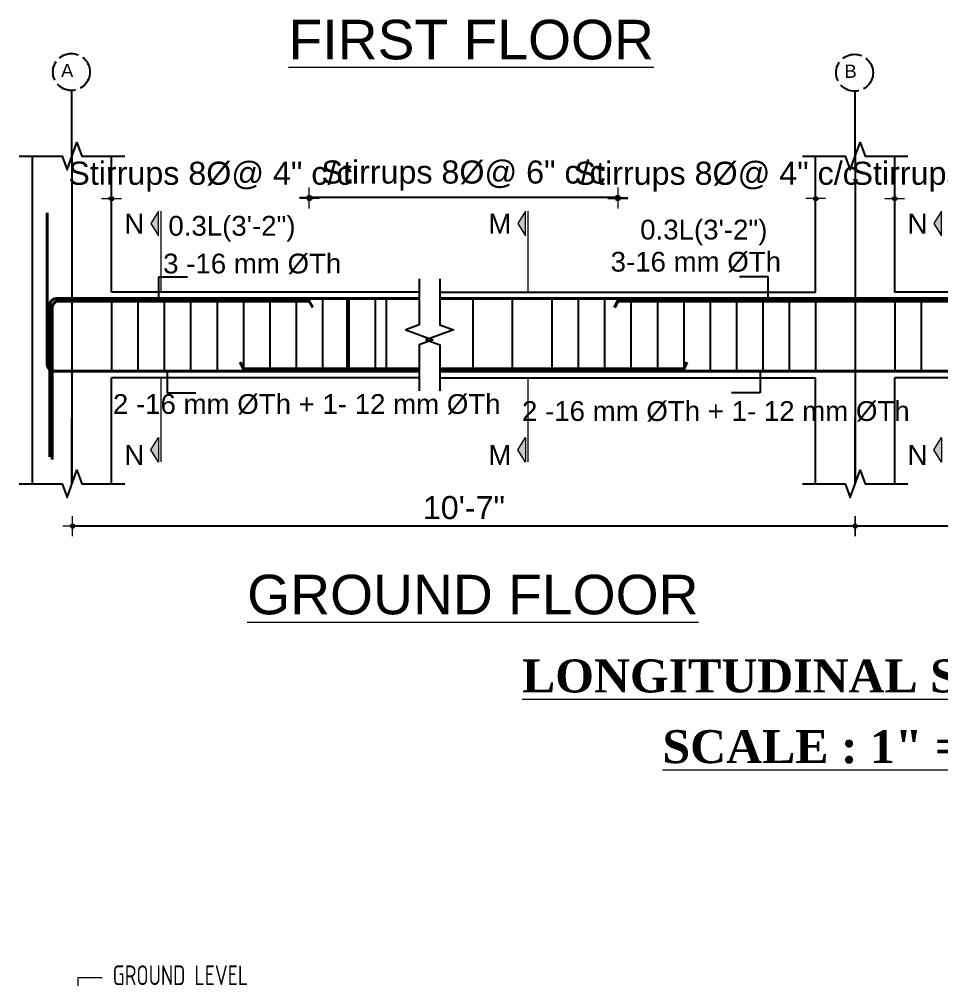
# Model space of a CAD drawing. Header units: inches. Extents: x 149715 to 156550, y -16726 to -14386.
# Drawn here: x 154656 to 154935.9, y -15781.4 to -15490.1 of the extents above; entities that cross this region are included whole.
import ezdxf
from ezdxf.enums import TextEntityAlignment as Align

# ---------------------------------------------------------------- set-up
doc = ezdxf.new("R2010")
doc.units = ezdxf.units.IN
doc.header["$LTSCALE"] = 0.5
doc.header["$MEASUREMENT"] = 0
doc.header["$PDMODE"] = 66
doc.linetypes.add('ACAD_ISO02W100', pattern=[15, 12, -3])
for name, color, linetype, lineweight in [('BAR', 5, 'Continuous', 40), ('dimension', 100, 'Continuous', 13), ('Dimensions', 62, 'Continuous', 13), ('HATCH1', 4, 'ACAD_ISO02W100', 13), ('TEXT', 220, 'Continuous', 9), ('tile', 21, 'Continuous', 9)]:
    doc.layers.add(name, color=color, linetype=linetype, lineweight=lineweight)
doc.layers.add('STIRRUP', color=10, linetype='Continuous')
doc.styles.add('1.8', font='times.ttf', dxfattribs={"width": 0.8, "height": 6})
doc.styles.add('int text 1in-4ft', font='trebuc.ttf', dxfattribs={"height": 3.5})
doc.styles.add('ordinary', font='ARIALN.TTF')
doc.styles.add('style1', font='arial.ttf', dxfattribs={"height": 7})
doc.dimstyles.new('1.4', dxfattribs={"dimscale": 0, "dimtxt": 6, "dimasz": 0.5, "dimexe": 2, "dimexo": 9, "dimgap": 2, "dimtad": 1, "dimdec": 0, "dimlfac": 0.5, "dimzin": 3, "dimdsep": 46, "dimlunit": 4, "dimtxsty": '1.8', "dimblk": 'DIM', "dimcen": 3, "dimdle": 3, "dimse1": 1, "dimse2": 1, "dimclrd": 256, "dimclre": 256, "dimclrt": 7, "dimadec": 1, "dimazin": 2, "dimtfac": 1, "dimtdec": 0, "dimtix": 1, "dimtofl": 0, "dimtmove": 2, "dimatfit": 3, "dimldrblk": 'ARW', "dimfxl": 2, "dimfrac": 2, "dimtolj": 2, "dimtzin": 0, "dimarcsym": 0})
doc.dimstyles.new('dim 1in-4ft', dxfattribs={"dimscale": 0.5, "dimtxt": 3.5, "dimasz": 3, "dimexe": 6, "dimexo": 12, "dimgap": 1, "dimtad": 1, "dimzin": 0, "dimdsep": 46, "dimlunit": 4, "dimtxsty": 'int text 1in-4ft', "dimblk": 'DOT', "dimcen": 4, "dimdle": 6, "dimclrt": 7, "dimadec": 0, "dimazin": 0, "dimtfac": 1, "dimtofl": 0, "dimtmove": 0, "dimatfit": 3, "dimfxl": 7, "dimfxlon": 1, "dimtolj": 1, "dimtzin": 0, "dimarcsym": 0})

# ---------------------------------------------------------------- blocks, each defined once
blk = doc.blocks.new('_Dot')
at = {"color": 0, "linetype": 'ByBlock', "lineweight": -2}
blk.add_line((-0.5, 0), (-1, 0), dxfattribs=at)
at = {"color": 0, "linetype": 'ByBlock', "const_width": 0.5}
blk.add_lwpolyline([(-0.25, 0, 1), (0.25, 0, 1)], format="xyb", close=True, dxfattribs=at)
blk = doc.blocks.new('DIM')
at = {"layer": 'dimension'}
h = blk.add_hatch(color=256, dxfattribs=at)
h.paths.add_polyline_path([(0, 1.28), (0, 0), (1.28, 0, 0.414214)])
h.paths.add_polyline_path([(1.28, 0), (0, 0), (0, -1.28, 0.414214)])
h.paths.add_polyline_path([(0, 0), (-1.28, 0, 0.414214), (0, -1.28)])
h.paths.add_polyline_path([(0, 1.28, 0.414214), (-1.28, 0), (0, 0)])
for p, q in [((0, 6), (0, -6)), ((-6, 0), (6, 0))]:
    blk.add_line(p, q, dxfattribs=at)
blk.add_circle((0, 0), 1.28, dxfattribs=at)
blk = doc.blocks.new('*D795')
at = {"layer": 'Defpoints', "color": 0, "ltscale": 10, "transparency": 16777216}
for p in [(154921.6, -15544.56), (154921.6, -15558.11), (154981.6, -15575.62)]:
    blk.add_point(p, dxfattribs=at)
at = {"layer": 'dimension', "lineweight": -2, "ltscale": 10, "transparency": 16777216}
for p, q in [((154921.1, -15544.56), (154920.6, -15544.56)), ((154982.1, -15544.56), (154982.6, -15544.56))]:
    blk.add_line(p, q, dxfattribs=at)
at = {"layer": 'dimension', "lineweight": -2, "ltscale": 10, "transparency": 16777216, "xscale": 0.5, "yscale": 0.5, "zscale": 0.5}
blk.add_blockref('DIM', (154921.6, -15544.56), dxfattribs=at)
at = {"layer": 'dimension', "lineweight": -2, "ltscale": 10, "transparency": 16777216, "xscale": 0.5, "yscale": 0.5, "zscale": 0.5, "rotation": 180}
blk.add_blockref('DIM', (154981.6, -15544.56), dxfattribs=at)
at = {"layer": 'dimension', "color": 7, "ltscale": 10, "transparency": 16777216, "insert": (154951.6, -15537.91), "char_height": 7, "attachment_point": 5, "style": 'style1'}
blk.add_mtext('\\A2;Stirrups 8%%C@ 4" c/c', dxfattribs=at)
blk = doc.blocks.new('ARW')
at = {"layer": 'dimension'}
blk.add_lwpolyline([(10, 0, 0, 6, 0), (0, 0, 0, 0, 0), (10, 0, 0, 0, 0)], format="xyseb", dxfattribs=at)
blk = doc.blocks.new('*D796')
at = {"layer": 'Defpoints', "color": 0, "ltscale": 10, "transparency": 16777216}
for p in [(154897.6, -15544.56), (154897.6, -15558.11), (154837.6, -15575.62)]:
    blk.add_point(p, dxfattribs=at)
at = {"layer": 'dimension', "lineweight": -2, "ltscale": 10, "transparency": 16777216}
for p, q in [((154837.1, -15544.56), (154836.6, -15544.56)), ((154898.1, -15544.56), (154898.6, -15544.56))]:
    blk.add_line(p, q, dxfattribs=at)
at = {"layer": 'dimension', "lineweight": -2, "ltscale": 10, "transparency": 16777216, "xscale": 0.5, "yscale": 0.5, "zscale": 0.5}
blk.add_blockref('DIM', (154837.6, -15544.56), dxfattribs=at)
at = {"layer": 'dimension', "lineweight": -2, "ltscale": 10, "transparency": 16777216, "xscale": 0.5, "yscale": 0.5, "zscale": 0.5, "rotation": 180}
blk.add_blockref('DIM', (154897.6, -15544.56), dxfattribs=at)
at = {"layer": 'dimension', "color": 7, "ltscale": 10, "transparency": 16777216, "insert": (154867.6, -15537.91), "char_height": 7, "attachment_point": 5, "style": 'style1'}
blk.add_mtext('\\A2;Stirrups 8%%C@ 4" c/c', dxfattribs=at)
blk = doc.blocks.new('*D797')
at = {"layer": 'Defpoints', "color": 0, "ltscale": 10, "transparency": 16777216}
for p in [(154684.03, -15544.56), (154684.03, -15558.11), (154744.03, -15575.62)]:
    blk.add_point(p, dxfattribs=at)
at = {"layer": 'dimension', "lineweight": -2, "ltscale": 10, "transparency": 16777216}
for p, q in [((154683.53, -15544.56), (154683.03, -15544.56)), ((154744.53, -15544.56), (154745.03, -15544.56))]:
    blk.add_line(p, q, dxfattribs=at)
at = {"layer": 'dimension', "lineweight": -2, "ltscale": 10, "transparency": 16777216, "xscale": 0.5, "yscale": 0.5, "zscale": 0.5}
blk.add_blockref('DIM', (154684.03, -15544.56), dxfattribs=at)
at = {"layer": 'dimension', "lineweight": -2, "ltscale": 10, "transparency": 16777216, "xscale": 0.5, "yscale": 0.5, "zscale": 0.5, "rotation": 180}
blk.add_blockref('DIM', (154744.03, -15544.56), dxfattribs=at)
at = {"layer": 'dimension', "color": 7, "ltscale": 10, "transparency": 16777216, "insert": (154714.03, -15537.91), "char_height": 7, "attachment_point": 5, "style": 'style1'}
blk.add_mtext('\\A2;Stirrups 8%%C@ 4" c/c', dxfattribs=at)
blk = doc.blocks.new('*D814')
at = {"layer": 'Defpoints', "color": 0, "ltscale": 10, "transparency": 16777216}
for p in [(154744.03, -15544.19), (154744.03, -15575.62), (154837.6, -15575.62)]:
    blk.add_point(p, dxfattribs=at)
at = {"layer": 'dimension', "lineweight": -2, "ltscale": 10, "transparency": 16777216}
blk.add_line((154837.1, -15544.19), (154744.53, -15544.19), dxfattribs=at)
at = {"layer": 'dimension', "lineweight": -2, "ltscale": 10, "transparency": 16777216, "xscale": 0.5, "yscale": 0.5, "zscale": 0.5, "rotation": 180}
blk.add_blockref('DIM', (154744.03, -15544.19), dxfattribs=at)
at = {"layer": 'dimension', "lineweight": -2, "ltscale": 10, "transparency": 16777216, "xscale": 0.5, "yscale": 0.5, "zscale": 0.5}
blk.add_blockref('DIM', (154837.6, -15544.19), dxfattribs=at)
at = {"layer": 'dimension', "color": 7, "ltscale": 10, "transparency": 16777216, "insert": (154790.81, -15537.54), "char_height": 7, "attachment_point": 5, "style": 'style1'}
blk.add_mtext('\\A2;Stirrups 8%%C@ 6" c/c', dxfattribs=at)
blk = doc.blocks.new('*D798')
at = {"layer": 'Defpoints', "color": 0, "ltscale": 10, "transparency": 16777216}
for p in [(154909.6, -15631.06), (155120.3, -15629.35), (154909.6, -15643.87)]:
    blk.add_point(p, dxfattribs=at)
at = {"layer": 'dimension', "lineweight": -2, "ltscale": 10, "transparency": 16777216}
blk.add_line((155119.8, -15643.87), (154910.1, -15643.87), dxfattribs=at)
at = {"layer": 'dimension', "lineweight": -2, "ltscale": 10, "transparency": 16777216, "xscale": 0.5, "yscale": 0.5, "zscale": 0.5, "rotation": 180}
blk.add_blockref('DIM', (154909.6, -15643.87), dxfattribs=at)
at = {"layer": 'dimension', "lineweight": -2, "ltscale": 10, "transparency": 16777216, "xscale": 0.5, "yscale": 0.5, "zscale": 0.5}
blk.add_blockref('DIM', (155120.3, -15643.87), dxfattribs=at)
at = {"layer": 'dimension', "color": 7, "ltscale": 10, "transparency": 16777216, "insert": (155014.95, -15638.3), "char_height": 7, "attachment_point": 5, "style": 'style1'}
blk.add_mtext('\\A2;9\'-10"', dxfattribs=at)
blk = doc.blocks.new('*D799')
at = {"layer": 'Defpoints', "color": 0, "ltscale": 10, "transparency": 16777216}
for p in [(154672.24, -15631.06), (154909.6, -15631.06), (154672.24, -15643.87)]:
    blk.add_point(p, dxfattribs=at)
at = {"layer": 'dimension', "lineweight": -2, "ltscale": 10, "transparency": 16777216}
blk.add_line((154909.1, -15643.87), (154672.74, -15643.87), dxfattribs=at)
at = {"layer": 'dimension', "lineweight": -2, "ltscale": 10, "transparency": 16777216, "xscale": 0.5, "yscale": 0.5, "zscale": 0.5, "rotation": 180}
blk.add_blockref('DIM', (154672.24, -15643.87), dxfattribs=at)
at = {"layer": 'dimension', "lineweight": -2, "ltscale": 10, "transparency": 16777216, "xscale": 0.5, "yscale": 0.5, "zscale": 0.5}
blk.add_blockref('DIM', (154909.6, -15643.87), dxfattribs=at)
at = {"layer": 'dimension', "color": 7, "ltscale": 10, "transparency": 16777216, "insert": (154790.92, -15638.3), "char_height": 7, "attachment_point": 5, "style": 'style1'}
blk.add_mtext('\\A2;10{\\fArial TUR|b0|i0|c162|p34;\'-}7{\\fArial TUR|b0|i0|c162|p34;"}', dxfattribs=at)
blk = doc.blocks.new('TGCV')
at = {"insert": (-171058.3099, 55666.2482), "char_height": 6, "width": 136.473322, "attachment_point": 5, "style": 'ordinary'}
blk.add_mtext('{\\Fisocp3|c0;\\W0.8;GROUND LEVEL}', dxfattribs=at)
at = {"layer": 'Dimensions', "ltscale": 0.5}
blk.add_leader([(-171089.3447, 55640.8953), (-171089.3447, 55665.5853), (-171082.0676, 55665.5853)], dimstyle='dim 1in-4ft', override={"dimgap": 1, "dimtad": 0}, dxfattribs=at)

msp = doc.modelspace()

# ---------------------------------------------------------------- hatches: boundary and pattern name
at = {"layer": 'TEXT', "ltscale": 10}
for points in [[(154698.23, -15548.32), (154698.23, -15555.82), (154695.92, -15552.07)], [(154809.61, -15548.32), (154809.61, -15555.82), (154807.3, -15552.07)], [(154935.8, -15548.32), (154935.8, -15555.82), (154933.49, -15552.07)], [(154698.23, -15624.46), (154698.23, -15616.96), (154695.92, -15620.71)], [(154809.61, -15624.46), (154809.61, -15616.96), (154807.3, -15620.71)], [(154935.8, -15624.46), (154935.8, -15616.96), (154933.49, -15620.71)]]:
    msp.add_hatch(color=256, dxfattribs=at).paths.add_polyline_path(points)

# ---------------------------------------------------------------- linework, layer by layer
for p, q in [((154672.03, -15531.7), (154672.03, -15511.75)), ((154909.6, -15531.7), (154909.6, -15511.75)), ((154672.03, -15531.7), (154672.03, -15631.06)), ((154909.6, -15531.7), (154909.6, -15631.06)), ((154672.03, -15631.06), (154672.03, -15611.11)), ((154909.6, -15631.06), (154909.6, -15611.11))]:
    msp.add_line(p, q)
at = {"ltscale": 10}
for p, q in [((154660.03, -15575.62), (154660.03, -15531.7)), ((154684.03, -15572.87), (154684.03, -15531.7)), ((154897.6, -15572.87), (154897.6, -15531.7)), ((154921.6, -15572.87), (154921.6, -15531.7)), ((154777.38, -15572.87), (154684.03, -15572.87)), ((154783.6, -15572.87), (154897.6, -15572.87)), ((155014.95, -15572.87), (154921.6, -15572.87)), ((154660.03, -15631.06), (154660.03, -15575.62)), ((154777.38, -15598.87), (154684.03, -15598.87)), ((154684.03, -15631.06), (154684.03, -15598.87)), ((154783.6, -15598.87), (154897.6, -15598.87)), ((154897.6, -15631.06), (154897.6, -15598.87)), ((155014.95, -15598.87), (154921.6, -15598.87)), ((154921.6, -15631.06), (154921.6, -15598.87))]:
    msp.add_line(p, q, dxfattribs=at)
at = {"linetype": 'Continuous', "ltscale": 10}
for points in [[(154656.03, -15531.7), (154669.03, -15531.7), (154670.53, -15535.83), (154673.53, -15527.58), (154675.03, -15531.7), (154688.03, -15531.7)], [(154893.6, -15531.7), (154906.6, -15531.7), (154908.1, -15535.83), (154911.1, -15527.58), (154912.6, -15531.7), (154925.6, -15531.7)], [(154777.38, -15568.87), (154777.38, -15582.87), (154773.26, -15584.37), (154781.5, -15587.37), (154777.38, -15588.87), (154777.38, -15602.87)], [(154777.38, -15568.87), (154777.38, -15582.87), (154773.26, -15584.37), (154781.5, -15587.37), (154777.38, -15588.87), (154777.38, -15602.87)], [(154783.6, -15568.87), (154783.6, -15582.87), (154787.72, -15584.37), (154779.47, -15587.37), (154783.6, -15588.87), (154783.6, -15602.87)], [(154783.6, -15568.87), (154783.6, -15582.87), (154787.72, -15584.37), (154779.47, -15587.37), (154783.6, -15588.87), (154783.6, -15602.87)], [(154656.03, -15631.06), (154669.03, -15631.06), (154670.53, -15635.18), (154673.53, -15626.94), (154675.03, -15631.06), (154688.03, -15631.06)], [(154893.6, -15631.06), (154906.6, -15631.06), (154908.1, -15635.18), (154911.1, -15626.94), (154912.6, -15631.06), (154925.6, -15631.06)]]:
    msp.add_lwpolyline(points, dxfattribs=at)
at = {"layer": 'BAR', "ltscale": 10}
for p, q in [((154672.03, -15574.87), (154777.38, -15574.87)), ((154909.6, -15574.87), (154783.6, -15574.87)), ((154909.6, -15574.87), (155014.95, -15574.87)), ((154672.03, -15596.87), (154777.38, -15596.87)), ((154909.6, -15596.87), (154783.6, -15596.87)), ((154909.6, -15596.87), (155014.95, -15596.87))]:
    msp.add_line(p, q, dxfattribs=at)
for points in [[(154684.03, -15596.87), (154666.54, -15596.87, -0.414214), (154664.53, -15594.85), (154664.53, -15548.87)], [(154665.28, -15622.87), (154665.28, -15576.89, -0.414214), (154667.29, -15574.87), (154684.03, -15574.87)], [(154666.03, -15623.62), (154666.03, -15577.64, -0.414214), (154668.04, -15575.62), (154684.03, -15575.62)]]:
    msp.add_lwpolyline(points, format="xyb", dxfattribs=at)
for points in [[(154745.07, -15577.62), (154744.03, -15575.62), (154672.03, -15575.62)], [(154836.55, -15577.62), (154837.6, -15575.62), (154909.6, -15575.62)], [(154982.64, -15577.62), (154981.6, -15575.62), (154909.6, -15575.62)], [(154723.07, -15594.12), (154724.03, -15596.12), (154777.38, -15596.12)], [(154858.55, -15594.12), (154857.6, -15596.12), (154783.6, -15596.12)]]:
    msp.add_lwpolyline(points, dxfattribs=at)
at = {"layer": 'dimension', "ltscale": 10}
for p, q in [((154699.09, -15572.87), (154699.09, -15548.37)), ((154810.46, -15572.87), (154810.46, -15548.37)), ((154699.09, -15624.41), (154699.09, -15598.87)), ((154810.46, -15624.41), (154810.46, -15598.87))]:
    msp.add_line(p, q, dxfattribs=at)
for points in [[(154698.23, -15555.82), (154698.23, -15548.32), (154695.92, -15552.07), (154698.23, -15555.82)], [(154809.61, -15555.82), (154809.61, -15548.32), (154807.3, -15552.07), (154809.61, -15555.82)], [(154935.8, -15555.82), (154935.8, -15548.32), (154933.49, -15552.07), (154935.8, -15555.82)]]:
    msp.add_lwpolyline(points, dxfattribs=at)
at = {"layer": 'HATCH1', "lineweight": 25}
for centre in [(154671.86, -15506.15), (154909.43, -15506.38)]:
    msp.add_circle(centre, 5.6, dxfattribs=at)
at = {"layer": 'STIRRUP'}
for p, q in [((154684.03, -15574.47), (154684.03, -15597.27)), ((154692.03, -15574.47), (154692.03, -15597.27)), ((154700.03, -15574.47), (154700.03, -15597.27)), ((154708.03, -15574.47), (154708.03, -15597.27)), ((154716.03, -15574.47), (154716.03, -15597.27)), ((154724.03, -15574.47), (154724.03, -15597.27)), ((154732.03, -15574.47), (154732.03, -15597.27)), ((154740.03, -15574.47), (154740.03, -15597.27)), ((154748.03, -15574.47), (154748.03, -15597.27)), ((154755.38, -15574.47), (154755.38, -15597.27)), ((154756.03, -15574.47), (154756.03, -15597.27)), ((154764.03, -15574.47), (154764.03, -15597.27)), ((154767.38, -15574.47), (154767.38, -15597.27)), ((154793.6, -15574.47), (154793.6, -15597.27)), ((154805.6, -15574.47), (154805.6, -15597.27)), ((154817.6, -15574.47), (154817.6, -15597.27)), ((154825.6, -15574.47), (154825.6, -15597.27)), ((154833.6, -15574.47), (154833.6, -15597.27)), ((154841.6, -15574.47), (154841.6, -15597.27)), ((154849.6, -15574.47), (154849.6, -15597.27)), ((154857.6, -15574.47), (154857.6, -15597.27)), ((154865.6, -15574.47), (154865.6, -15597.27)), ((154873.6, -15574.47), (154873.6, -15597.27)), ((154881.6, -15574.47), (154881.6, -15597.27)), ((154889.6, -15574.47), (154889.6, -15597.27)), ((154897.6, -15574.47), (154897.6, -15597.27)), ((154921.6, -15574.47), (154921.6, -15597.27)), ((154929.6, -15574.47), (154929.6, -15597.27))]:
    msp.add_line(p, q, dxfattribs=at)
at = {"layer": 'TEXT', "ltscale": 10}
for points in [[(154698.23, -15616.96), (154698.23, -15624.46), (154695.92, -15620.71), (154698.23, -15616.96)], [(154809.61, -15616.96), (154809.61, -15624.46), (154807.3, -15620.71), (154809.61, -15616.96)], [(154935.8, -15616.96), (154935.8, -15624.46), (154933.49, -15620.71), (154935.8, -15616.96)]]:
    msp.add_lwpolyline(points, dxfattribs=at)

# ---------------------------------------------------------------- block references
at = {"layer": 'tile'}
msp.add_blockref('TGCV', (325763.22, -71446.32), dxfattribs=at)

# ---------------------------------------------------------------- texts
at = {"layer": 'HATCH1', "lineweight": 25, "style": 'style1'}
for s, p in [('A', (154668.72, -15507.7)), ('B', (154906.36, -15507.93))]:
    msp.add_text(s, height=4, dxfattribs=at).set_placement(p)
at = {"layer": 'TEXT', "style": 'style1'}
for s, p in [('%%UFIRST FLOOR', (154793.14, -15496.32)), ('%%UGROUND FLOOR', (154793.63, -15664.62))]:
    msp.add_text(s, height=12, dxfattribs=at).set_placement(p, align=Align.MIDDLE_CENTER)
at = {"layer": 'TEXT', "ltscale": 10, "style": 'style1'}
for s, p in [('N', (154687.92, -15555.16)), ('M', (154798.33, -15555.16)), ('N', (154925.49, -15555.16)), ('3 -16 mm %%CTh ', (154699.7, -15567.24)), ('3-16 mm %%CTh', (154835.42, -15566.69)), ('2 -16 mm %%CTh + 1- 12 mm %%CTh', (154684.45, -15609.84)), ('2 -16 mm %%CTh + 1- 12 mm %%CTh', (154808.54, -15611.97)), ('N', (154687.92, -15625.29)), ('M', (154798.33, -15625.29)), ('N', (154925.49, -15625.29))]:
    msp.add_text(s, height=6, dxfattribs=at).set_placement(p)
at = {"layer": 'TEXT', "style": 'style1'}
for p in [(154701.27, -15555.79), (154844.4, -15556.95)]:
    msp.add_text('0.3L(3\'-2")', height=6, dxfattribs=at).set_placement(p)
at = {"layer": 'TEXT', "char_height": 10, "width": 450.6233, "style": 'style1'}
for s, insert, attachment_point in [('{\\fTimes New Roman|b1|i0|c0|p18;\\LLONGITUDINAL SECTION OF BEAM ALONG  2-2 & 3-3}', (155201.29, -15684.3), 3), ('{\\fTimes New Roman|b1|i0|c0|p18;\\LSCALE : 1" =2\'}', (154851.15, -15705.74), 1)]:
    msp.add_mtext(s, dxfattribs=dict(at, insert=insert, attachment_point=attachment_point))

# ---------------------------------------------------------------- dimensions: what is measured, and where the dimension line sits
at = {"layer": 'dimension', "ltscale": 10}
for base, p1, p2, text, picture, middle in [((154684.03, -15544.56), (154744.03, -15575.62), (154684.03, -15558.11), 'Stirrups 8%%C@ 4" c/c', '*D797', (154714.03, -15537.91)), ((154744.03, -15544.19), (154837.6, -15575.62), (154744.03, -15575.62), 'Stirrups 8%%C@ 6" c/c', '*D814', (154790.81, -15537.54)), ((154921.6, -15544.56), (154981.6, -15575.62), (154921.6, -15558.11), 'Stirrups 8%%C@ 4" c/c', '*D795', (154951.6, -15537.91)), ((154672.24, -15643.87), (154909.6, -15631.06), (154672.24, -15631.06), '10{\\fArial TUR|b0|i0|c162|p34;\'-}7{\\fArial TUR|b0|i0|c162|p34;"}', '*D799', (154790.92, -15638.3)), ((154909.6, -15643.87), (155120.3, -15629.35), (154909.6, -15631.06), '9\'-10"', '*D798', (155014.95, -15638.3))]:
    dim = msp.add_linear_dim(base=base, p1=p1, p2=p2, angle=180, text=text, dimstyle='1.4', override={"dimscale": 1, "dimtxsty": 'style1'}, dxfattribs=at)
    dim.commit()
    dim.dimension.update_dxf_attribs({"geometry": picture, "text_midpoint": middle})
dim = msp.add_linear_dim(base=(154897.6, -15544.56), p1=(154837.6, -15575.62), p2=(154897.6, -15558.11), text='Stirrups 8%%C@ 4" c/c', dimstyle='1.4', override={"dimscale": 1, "dimtxsty": 'style1'}, dxfattribs=at)
dim.commit()
dim.dimension.update_dxf_attribs({"geometry": '*D796', "text_midpoint": (154867.6, -15537.91)})

# ---------------------------------------------------------------- leaders
for points in [[(154698.39, -15574.47), (154698.39, -15568.26), (154707.11, -15568.26)], [(154883.24, -15574.47), (154883.24, -15568.26), (154874.52, -15568.26)], [(154700.87, -15597.27), (154700.87, -15603.48), (154709.59, -15603.48)], [(154880.76, -15597.27), (154880.76, -15603.48), (154872.04, -15603.48)]]:
    msp.add_leader(points, dimstyle='1.4', override={"dimscale": 1, "dimtxsty": 'style1'}, dxfattribs=at)

doc.saveas('drawing.dxf')
